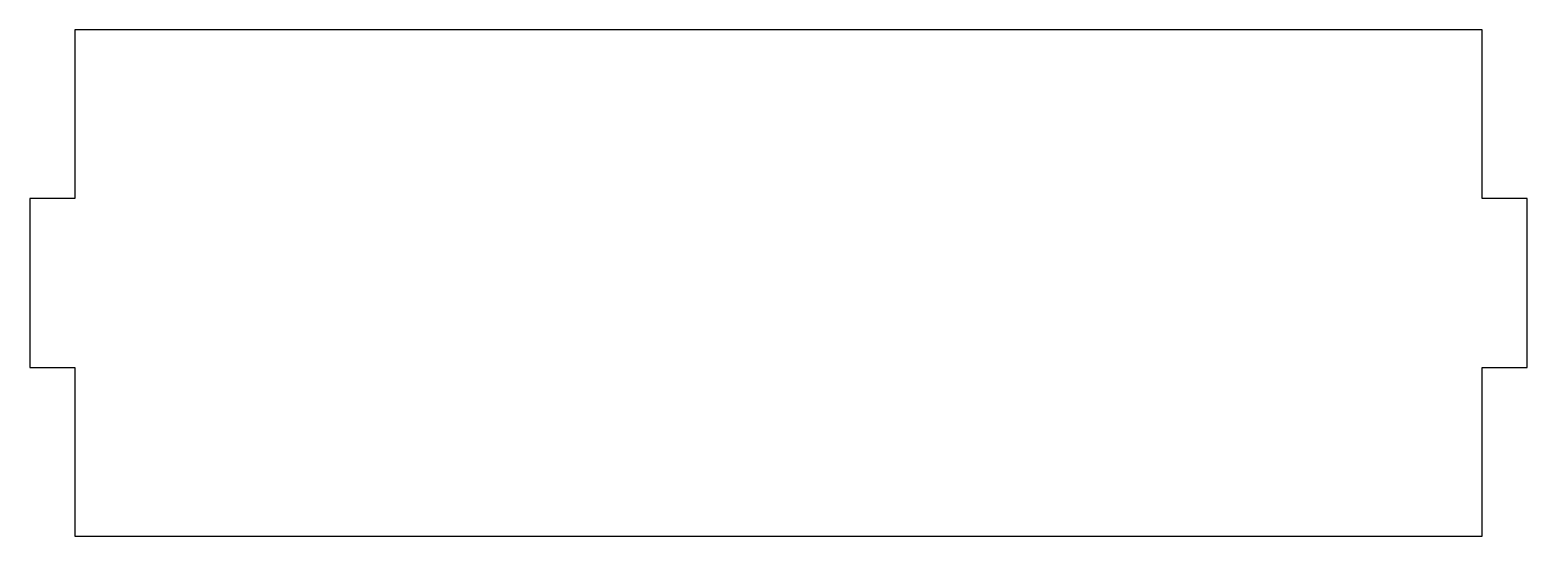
# Model space of a CAD drawing. Header units: millimetres. Extents: x -129 to 4, y 0 to 45.
import ezdxf

# ---------------------------------------------------------------- set-up
doc = ezdxf.new("R2010")
doc.units = ezdxf.units.MM

msp = doc.modelspace()

# ---------------------------------------------------------------- linework, layer by layer
at = {"color": 7, "linetype": 'Continuous', "lineweight": 25}
for p, q in [((-125, 45), (-125, 30)), ((0, 45), (-125, 45)), ((0, 30), (0, 45)), ((-129, 30), (-129, 15)), ((-125, 30), (-129, 30)), ((4, 30), (0, 30)), ((4, 15), (4, 30)), ((-129, 15), (-125, 15)), ((-125, 15), (-125, 0)), ((0, 15), (4, 15)), ((0, 0), (0, 15)), ((-125, 0), (0, 0))]:
    msp.add_line(p, q, dxfattribs=at)

doc.saveas('drawing.dxf')
